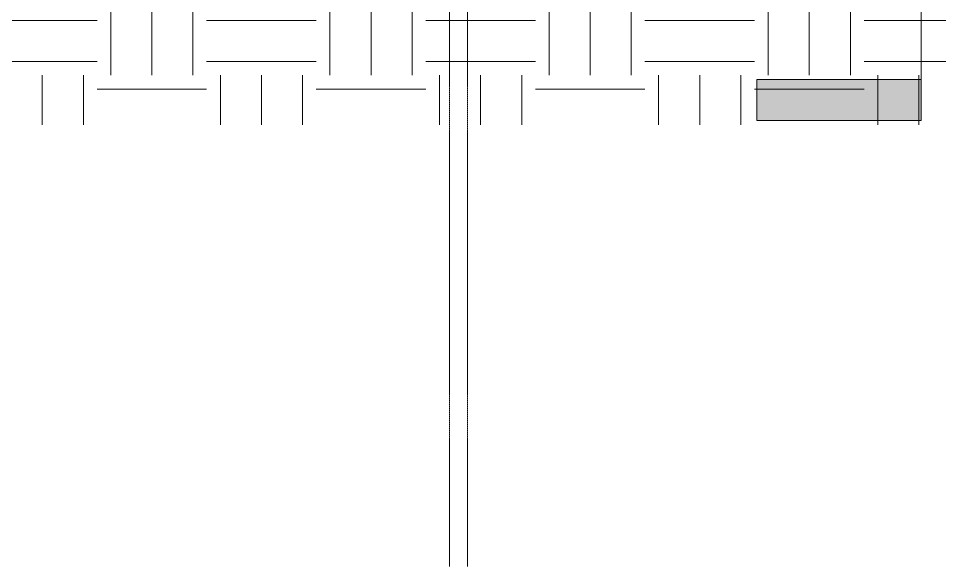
# Model space of a CAD drawing. Header units: inches. Extents: x -23565 to -43, y -324 to 853.
# Drawn here: x -9160.6 to -8757, y -293 to -53 of the extents above; entities that cross this region are included whole.
import ezdxf

# ---------------------------------------------------------------- set-up
doc = ezdxf.new("R2010")
doc.units = ezdxf.units.IN
doc.header["$MEASUREMENT"] = 0
doc.linetypes.add('Grid Line 1_2_', pattern=[0.875, 0.5, -0.125, 0.125, -0.125])
for name, color, linetype, lineweight in [('C-TOPO', 7, 'Continuous', 13), ('G-ANNO-SYMB', 111, 'Continuous', 9), ('S-GRID', 1, 'Continuous', 9)]:
    doc.layers.add(name, color=color, linetype=linetype, lineweight=lineweight)
pattern_1 = [(0, (-21606.15, 72.08), (48, 48), [48, -48]), (0, (-21606.15, 90.08), (48, 48), [48, -48]), (0, (-21606.15, 108.08), (48, 48), [48, -48]), (90, (-21600.15, 114.08), (-48, 48), [48, -48]), (90, (-21582.15, 114.08), (-48, 48), [48, -48]), (90, (-21564.15, 114.08), (-48, 48), [48, -48])]

# ---------------------------------------------------------------- blocks, each defined once
blk = doc.blocks.new('Section - 3_32_ x 3_8_-18514-Building Section - North_South looking West _ Fitness Center')
at = {"layer": 'G-ANNO-SYMB'}
blk.add_hatch(color=256, dxfattribs=at).paths.add_polyline_path([(-22320.83, -79.66), (-22248.83, -79.66), (-22248.83, -97.66), (-22320.83, -97.66)], flags=0)
for p, q in [((-22320.83, -79.66), (-22320.83, -97.66)), ((-22248.83, -79.66), (-22320.83, -79.66)), ((-22248.83, -97.66), (-22248.83, -79.66)), ((-22320.83, -97.66), (-22248.83, -97.66))]:
    blk.add_line(p, q, dxfattribs=at)

msp = doc.modelspace()

# ---------------------------------------------------------------- hatches: boundary and pattern name
at = {"layer": 'C-TOPO', "lineweight": 9}
h = msp.add_hatch(dxfattribs=at)
h.set_pattern_fill('FP_51', color=8, style=0, pattern_type=2)
h.set_pattern_definition(pattern_1)
h.paths.add_polyline_path([(-8967.85335, -99.61925), (-8967.27195, -99.61925), (-8967.27195, -48), (-8980.27195, -48), (-8980.27195, -36), (-8977.27195, -36), (-8977.27195, 0), (-9210.34748, 0), (-9210.34748, -99.61925), (-8970.69522, -99.61925)], flags=0)
h = msp.add_hatch(dxfattribs=at)
h.set_pattern_fill('FP_51', color=8, style=0, pattern_type=2)
h.set_pattern_definition(pattern_1)
h.paths.add_polyline_path([(-7970.95548, -99.61925), (-7308.77195, -99.61925), (-7308.77195, -48), (-7313.77195, -48), (-7313.77195, -36), (-7308.77195, -36), (-7308.77195, -12.00628), (-8967.27195, -12.00628), (-8967.27195, -36), (-8962.27195, -36), (-8962.27195, -48), (-8967.27195, -48), (-8967.27195, -99.61925), (-8125.87948, -99.61925)], flags=0)

# ---------------------------------------------------------------- linework, layer by layer
at = {"layer": 'G-ANNO-SYMB'}
msp.add_line((-8765.09942, 545.15708), (-8765.09942, -79.66081), dxfattribs=at)
at = {"layer": 'S-GRID', "linetype": 'Grid Line 1_2_'}
for p, q in [((-8971.77195, -293.03588), (-8971.77195, 738.65708)), ((-8971.77195, -293.03588), (-8971.77195, 738.65708)), ((-8963.77195, -293.03588), (-8963.77195, 738.65708)), ((-8963.77195, -293.03588), (-8963.77195, 738.65708))]:
    msp.add_line(p, q, dxfattribs=at)

# ---------------------------------------------------------------- block references
at = {"layer": 'G-ANNO-SYMB'}
msp.add_blockref('Section - 3_32_ x 3_8_-18514-Building Section - North_South looking West _ Fitness Center', (13483.73367, 0), dxfattribs=at)

doc.saveas('drawing.dxf')
